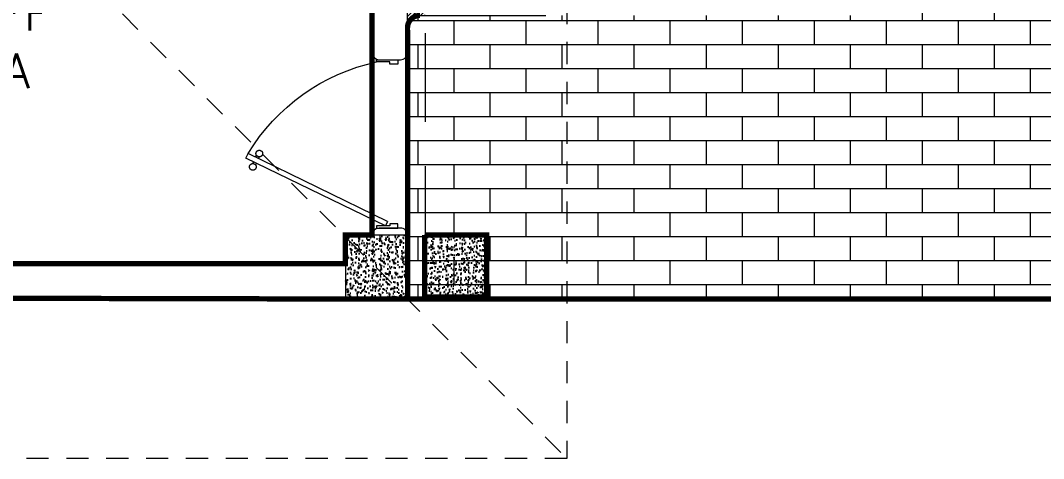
# Model space of a CAD drawing. Header units: metres. Extents: x 14 to 11050, y -346 to 476.
# Drawn here: x 125.18 to 130.96, y -216.33 to -213.86 of the extents above; entities that cross this region are included whole.
import ezdxf

# ---------------------------------------------------------------- set-up
doc = ezdxf.new("R2010")
doc.units = ezdxf.units.M
for name, pattern in [('0', [0]), ('DASHED', [0.75, 0.5, -0.25]), ('HIDDEN2', [0.1875, 0.125, -0.0625])]:
    doc.linetypes.add(name, pattern=pattern)
doc.layers.get('0').update_dxf_attribs({"color": 250, "linetype": '0', "lineweight": 20})
for name, color, linetype, lineweight in [('A-DOOR', 35, 'Continuous', 5), ('A-WALL', 250, 'Continuous', 20), ('baños', 140, 'Continuous', 0), ('Columnas', 7, 'Continuous', 18), ('piso', 253, 'Continuous', 0), ('PLF 01', 252, 'Continuous', 9), ('textos', 7, 'Continuous', 0)]:
    doc.layers.add(name, color=color, linetype=linetype, lineweight=lineweight)
doc.layers.add('HATCH', color=8, linetype='Continuous')
doc.layers.add('hatch piso', color=253, linetype='Continuous', lineweight=0, transparency=0.7)
doc.layers.add('REVESTIMIENTO EXTERIOR', color=7, linetype='Continuous', lineweight=5, true_color=0xffdebd)
doc.layers.add('Techos 1', color=7, linetype='HIDDEN2', lineweight=9, true_color=0x42391a)
doc.styles.get("Standard").update_dxf_attribs({"font": 'arial.ttf', "height": 0.1875})

# ---------------------------------------------------------------- blocks, each defined once
blk = doc.blocks.new('puerta 1.00')
at = {"layer": 'A-DOOR'}
for p, q in [((-0.15, -0.0125), (-0.9369, -0.3949)), ((-0.1376, -0.038), (-0.9245, -0.4204)), ((-0.1376, -0.038), (-0.15, -0.0125)), ((-0.9369, -0.3949), (-0.9245, -0.4204)), ((-0.8946, -0.3743), (-0.8996, -0.3641)), ((-0.8777, -0.3661), (-0.8826, -0.3559)), ((-0.8822, -0.3998), (-0.8772, -0.4101)), ((-0.8653, -0.3916), (-0.8603, -0.4018))]:
    blk.add_line(p, q, dxfattribs=at)
for points in [[(-0.08, 0), (-0.08, -0.025), (-0.125, -0.025), (-0.125, -0.0125), (-0.2, -0.0125), (-0.2, 0), (-0.08, 0)], [(-0.08, -0.95), (-0.08, -0.925), (-0.125, -0.925), (-0.125, -0.9375), (-0.2, -0.9375), (-0.2, -0.95), (-0.08, -0.95)]]:
    blk.add_lwpolyline(points, dxfattribs=at)
blk.add_arc((0.0366, 0.1602), 1.1229, 211.13358, 257.83427, dxfattribs=at)
for points in [[(-0.8982, -0.3642), (-0.9033, -0.3642), (-0.912, -0.3591), (-0.917, -0.3504), (-0.917, -0.3403), (-0.912, -0.3316), (-0.9033, -0.3265), (-0.8932, -0.3265), (-0.8844, -0.3316), (-0.8794, -0.3403), (-0.8794, -0.3504), (-0.8844, -0.3591), (-0.8932, -0.3642), (-0.8982, -0.3642)], [(-0.8617, -0.4394), (-0.8667, -0.4394), (-0.8754, -0.4344), (-0.8805, -0.4256), (-0.8805, -0.4156), (-0.8754, -0.4068), (-0.8667, -0.4018), (-0.8566, -0.4018), (-0.8479, -0.4068), (-0.8428, -0.4156), (-0.8428, -0.4257), (-0.8479, -0.4344), (-0.8566, -0.4394), (-0.8617, -0.4394)]]:
    blk.add_open_spline(points, degree=2, dxfattribs=at)
blk = doc.blocks.new('PL BASE 1N NASAS 09')
at = {"layer": 'HATCH'}
h = blk.add_hatch(dxfattribs=at)
h.set_pattern_fill('AR-CONC', color=256, scale=0.00032)
h.paths.add_polyline_path([(-114.7811, -55.2388), (-114.4311, -55.2388), (-114.4311, -54.8888), (-114.7811, -54.8888)])
h = blk.add_hatch(dxfattribs=at)
h.set_pattern_fill('AR-CONC', color=256, scale=0.00032)
h.paths.add_polyline_path([(-114.3343, -55.2388), (-113.9843, -55.2388), (-113.9843, -54.8888), (-114.3343, -54.8888)])
at = {"layer": 'PLF 01'}
h = blk.add_hatch(dxfattribs=at)
h.set_pattern_fill('LINE', color=256, scale=0.005, angle=45)
h.paths.add_polyline_path([(-114.3311, -53.4997), (-114.3311, -53.4497), (-114.4311, -53.4497), (-114.4311, -53.4997)])
h.paths.add_polyline_path([(-114.4311, -53.5997), (-114.4311, -53.7197, -0.414214), (-114.3611, -53.6497), (-114.3311, -53.6497), (-114.3311, -53.6388), (-114.3311, -53.5997)])
at = {"layer": 'A-WALL'}
blk.add_lwpolyline([(-114.4311, -53.7197), (-114.4311, -49.4997)], dxfattribs=at)
for points in [[(-115.9416, -52.6997), (-114.6711, -52.6997, -0.414086), (-114.6311, -52.7397), (-114.6306, -53.8597, 0.414086), (-114.5906, -53.8997), (-114.4705, -53.8997, 0.415429), (-114.4305, -53.8596), (-114.4311, -53.7197, 0)], [(-114.4311, -53.7197, -0.414214), (-114.3611, -53.6497), (-113.6511, -53.6497)], [(-114.7811, -55.0497), (-116.9911, -55.0497, 0.414214), (-117.0311, -55.0897), (-117.0311, -55.2097, 0.414214), (-116.9911, -55.2497), (-114.4711, -55.2497, 0.414214), (-114.4311, -55.2097), (-114.4311, -54.8897, 0.414214), (-114.4711, -54.8497), (-114.5911, -54.8497, 0.407284), (-114.6311, -54.8888)]]:
    blk.add_lwpolyline(points, format="xyb", dxfattribs=at)
at = {"layer": 'Columnas'}
for points in [[(-114.7811, -55.2388), (-114.4311, -55.2388), (-114.4311, -54.8888), (-114.7811, -54.8888)], [(-114.3343, -55.2388), (-113.9843, -55.2388), (-113.9843, -54.8888), (-114.3343, -54.8888)]]:
    blk.add_lwpolyline(points, close=True, dxfattribs=at)
at = {"layer": 'piso', "color": 252, "linetype": 'DASHED', "true_color": 0x939598}
blk.add_line((-114.3311, -49.2497), (-114.3311, -55.2497), dxfattribs=at)
at = {"layer": 'piso'}
for p, q in [((-114.4305, -53.8596), (-114.4311, -54.8897)), ((-114.4711, -55.2497), (-106.3911, -55.2497))]:
    blk.add_line(p, q, dxfattribs=at)
at = {"layer": 'Techos 1'}
for p, q in [((-113.5311, -47.9497), (-113.5311, -56.1497)), ((-117.6311, -52.0497), (-113.5311, -56.1497)), ((-113.5311, -56.1497), (-123.3311, -56.1498))]:
    blk.add_line(p, q, dxfattribs=at)
at = {"layer": 'A-DOOR', "xscale": -1, "rotation": 180}
blk.add_blockref('puerta 1.00', (-114.4056, -54.8497), dxfattribs=at)
at = {"layer": 'baños', "linetype": 'Continuous'}
for tag, p in [('MODELNUMBER', (-121.6562, -54.8273)), ('TRADENAME', (-121.6562, -54.8273)), ('PRODUCT', (-121.6562, -54.8274)), ('MATERIAL', (-121.6562, -54.8274))]:
    blk.add_attdef(tag, p, '', height=0.0000254, rotation=359.99992, dxfattribs=at)
at = {"layer": 'textos', "insert": (-117.1966, -54.0596), "char_height": 0.195, "width": 3.422974, "attachment_point": 7}
blk.add_mtext('{\\Fromans|c0;STAFF \\PAREA}', dxfattribs=at)
blk = doc.blocks.new('PL MUEBLES 1N NASAS 09')
at = {"layer": 'hatch piso'}
h = blk.add_hatch(dxfattribs=at)
h.set_pattern_fill('AR-BRSTD', color=256, scale=0.002)
h.set_pattern_definition([(0, (-12.57728, 39.359), (0, 0.1354836), []), (90, (-12.57728, 39.359), (-0.2032, 0.1354836), [0.1354836, -0.1354836])])
h.paths.add_polyline_path([(47.8305, 32.9536), (47.8305, 34.5536), (50.4805, 34.5536), (50.4805, 34.7536), (55.8305, 34.7536), (55.8291, 32.9536)])
at = {"layer": 'baños'}
blk.add_blockref('PL BASE 1N NASAS 09', (162.2615, 88.2033), dxfattribs=at)

msp = doc.modelspace()

# ---------------------------------------------------------------- linework, layer by layer
at = {"layer": 'REVESTIMIENTO EXTERIOR', "const_width": 0.03}
for points in [[(135.3671, -209.5012), (135.3671, -215.4304), (127.3673, -215.4319)], [(127.4638, -215.0702), (127.4638, -215.4202), (127.8138, -215.4202), (127.8138, -215.0702), (127.4671, -215.0702)], [(119.9271, -215.4162), (127.3678, -215.4319)]]:
    msp.add_lwpolyline(points, dxfattribs=at)
for points in [[(124.7171, -212.8807), (127.1671, -212.8796), (127.1671, -215.0702), (127.0171, -215.0702), (127.0171, -215.2319), (120.8671, -215.2319), (120.8671, -212.9212, -0.413872), (120.9071, -212.8812)], [(127.3673, -215.4319), (127.3671, -213.9012, -0.414214), (127.4371, -213.8312)]]:
    msp.add_lwpolyline(points, format="xyb", dxfattribs=at)

# ---------------------------------------------------------------- block references
msp.add_blockref('PL MUEBLES 1N NASAS 09', (79.5366, -248.3847))

doc.saveas('drawing.dxf')
